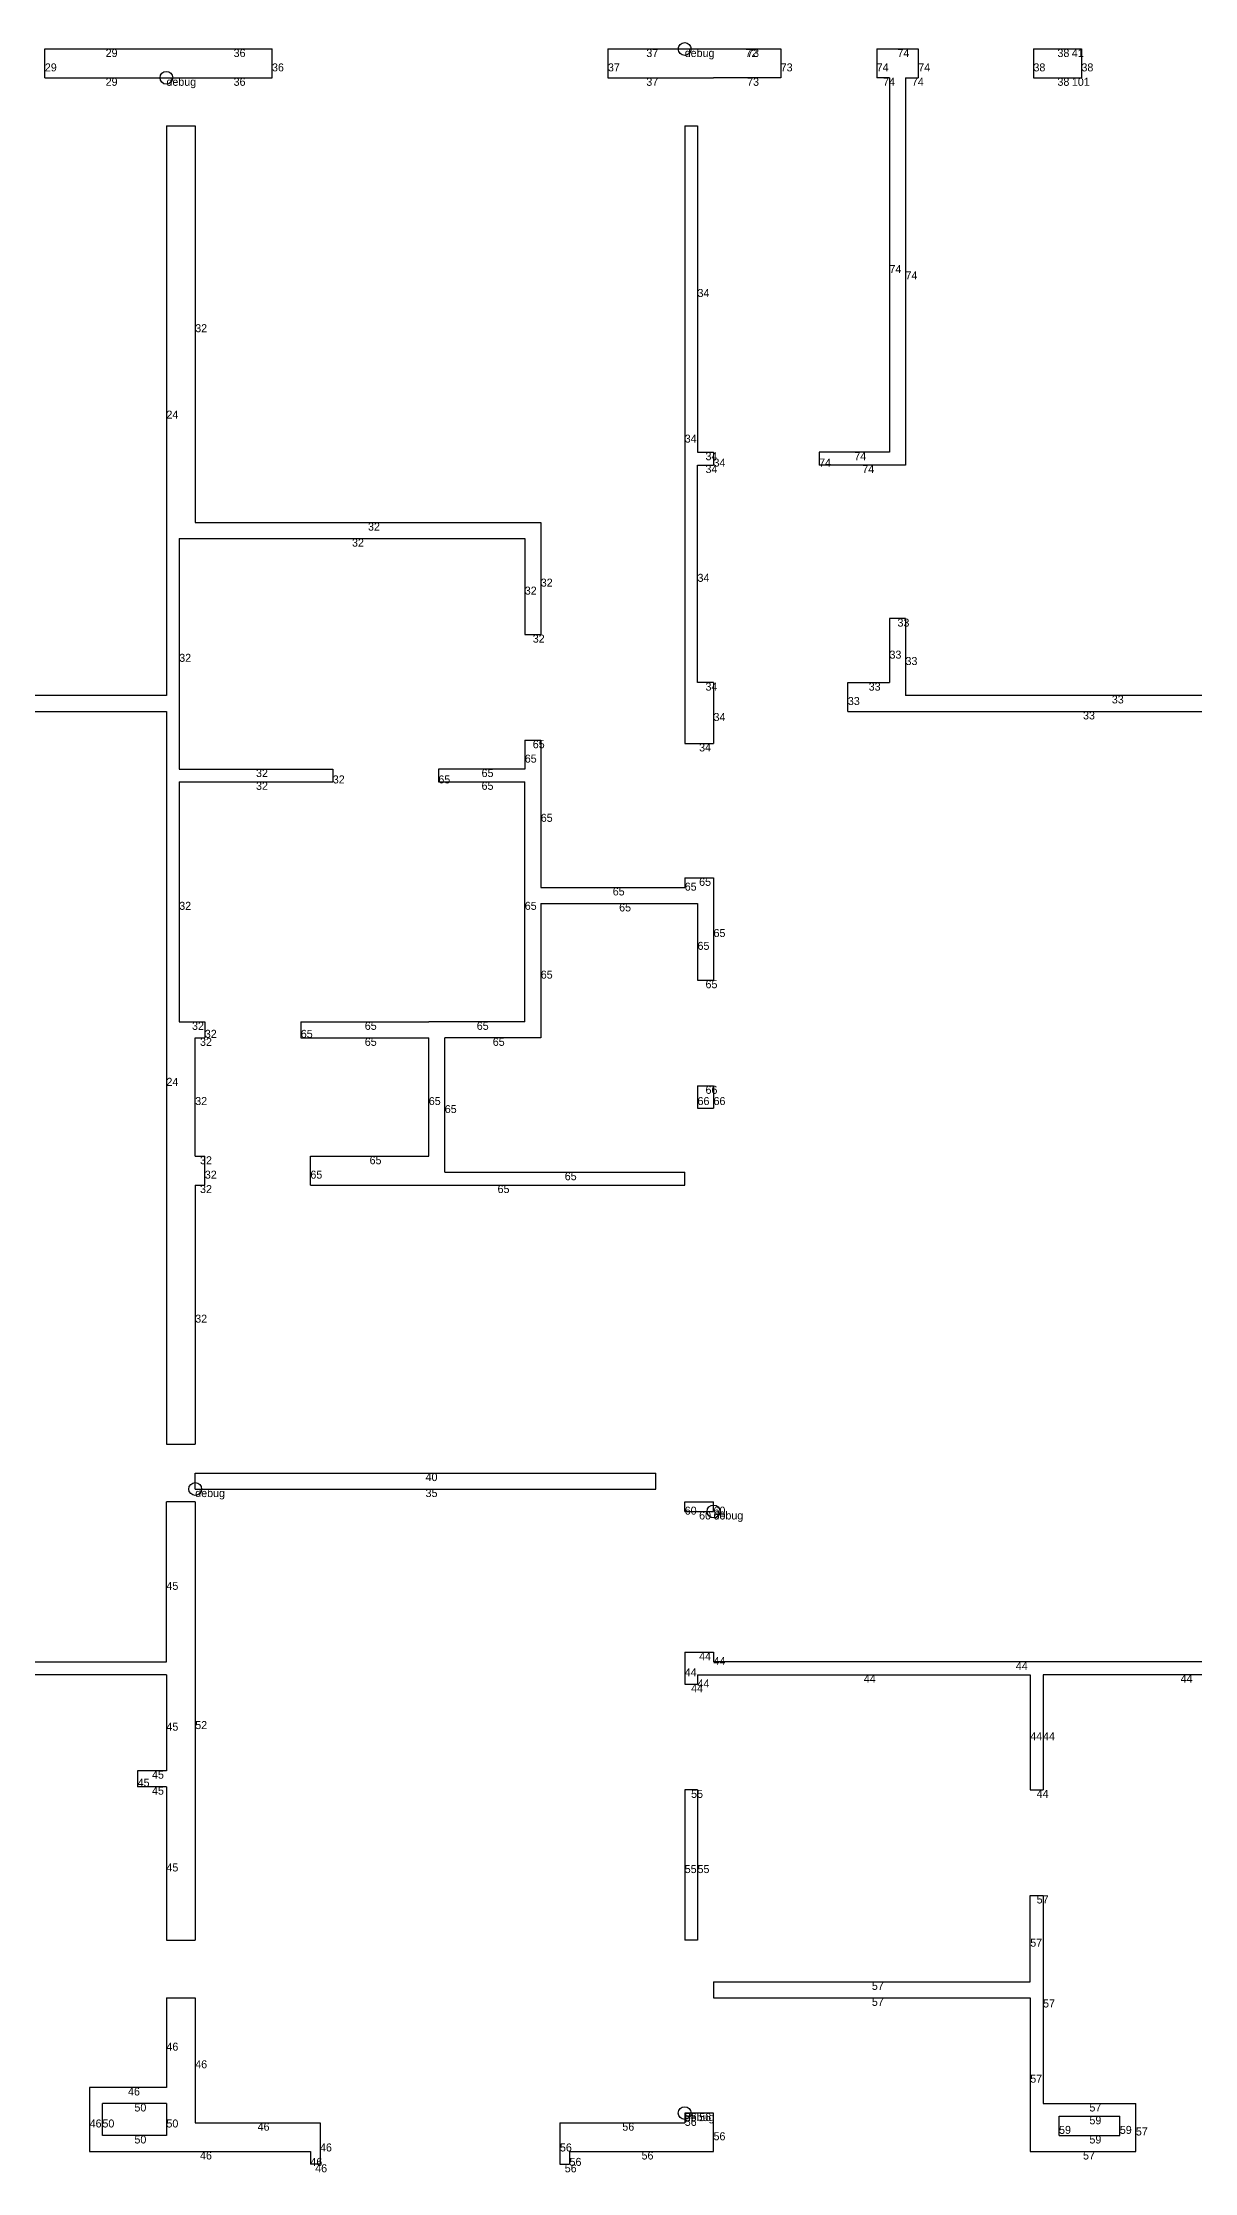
# Model space of a CAD drawing. Header units: metres. Extents: x 234 to 1678, y 437 to 1103.
# Drawn here: x 911 to 1271, y 437 to 1103 of the extents above; entities that cross this region are included whole.
import ezdxf

# ---------------------------------------------------------------- set-up
doc = ezdxf.new("R2010")
doc.units = ezdxf.units.M
doc.layers.add('WALL_DEBUG', color=7, linetype='Continuous')

msp = doc.modelspace()

# ---------------------------------------------------------------- linework, layer by layer
at = {"layer": 'debug', "color": 2}
for centre in [(1112, 1101), (950, 1092), (959, 651), (1121, 644), (1112, 456)]:
    msp.add_circle(centre, 2, dxfattribs=at)
at = {"layer": 'WALL_DEBUG'}
for p, q in [((912, 1092), (912, 1101)), ((912, 1101), (950, 1101)), ((912, 1092), (912, 1101)), ((912, 1101), (950, 1101)), ((912, 1092), (912, 1101)), ((912, 1101), (950, 1101)), ((912, 1092), (912, 1101)), ((912, 1101), (950, 1101)), ((912, 1092), (912, 1101)), ((912, 1101), (950, 1101)), ((912, 1092), (912, 1101)), ((912, 1101), (950, 1101)), ((912, 1092), (912, 1101)), ((912, 1101), (950, 1101)), ((950, 1101), (959, 1101)), ((950, 1101), (959, 1101)), ((950, 1101), (959, 1101)), ((950, 1101), (959, 1101)), ((950, 1101), (959, 1101)), ((950, 1101), (959, 1101)), ((959, 1101), (983, 1101)), ((959, 1101), (983, 1101)), ((959, 1101), (983, 1101)), ((959, 1101), (983, 1101)), ((959, 1101), (983, 1101)), ((959, 1101), (983, 1101)), ((959, 1101), (983, 1101)), ((983, 1092), (983, 1101)), ((983, 1092), (983, 1101)), ((983, 1092), (983, 1101)), ((983, 1092), (983, 1101)), ((983, 1092), (983, 1101)), ((983, 1092), (983, 1101)), ((983, 1092), (983, 1101)), ((1088, 1101), (1112, 1101)), ((1088, 1101), (1088, 1092)), ((1088, 1101), (1112, 1101)), ((1088, 1101), (1088, 1092)), ((1088, 1101), (1112, 1101)), ((1088, 1101), (1088, 1092)), ((1088, 1101), (1112, 1101)), ((1088, 1101), (1088, 1092)), ((1088, 1101), (1112, 1101)), ((1088, 1101), (1088, 1092)), ((1088, 1101), (1112, 1101)), ((1088, 1101), (1088, 1092)), ((1088, 1101), (1112, 1101)), ((1088, 1101), (1088, 1092)), ((1112, 1101), (1121, 1101)), ((1112, 1101), (1121, 1101)), ((1112, 1101), (1121, 1101)), ((1112, 1101), (1121, 1101)), ((1112, 1101), (1121, 1101)), ((1112, 1101), (1121, 1101)), ((1121, 1101), (1142, 1101)), ((1121, 1101), (1142, 1101)), ((1121, 1101), (1142, 1101)), ((1121, 1101), (1142, 1101)), ((1121, 1101), (1142, 1101)), ((1121, 1101), (1142, 1101)), ((1121, 1101), (1142, 1101)), ((1131, 1101), (1131, 1101)), ((1131, 1101), (1131, 1101)), ((1131, 1101), (1131, 1101)), ((1131, 1101), (1131, 1101)), ((1131, 1101), (1131, 1101)), ((1131, 1101), (1131, 1101)), ((1131, 1101), (1131, 1101)), ((1142, 1101), (1142, 1092)), ((1142, 1101), (1142, 1092)), ((1142, 1101), (1142, 1092)), ((1142, 1101), (1142, 1092)), ((1142, 1101), (1142, 1092)), ((1142, 1101), (1142, 1092)), ((1142, 1101), (1142, 1092)), ((1172, 1101), (1172, 1092)), ((1172, 1101), (1185, 1101)), ((1172, 1101), (1172, 1092)), ((1172, 1101), (1185, 1101)), ((1172, 1101), (1172, 1092)), ((1172, 1101), (1185, 1101)), ((1172, 1101), (1172, 1092)), ((1172, 1101), (1185, 1101)), ((1172, 1101), (1172, 1092)), ((1172, 1101), (1185, 1101)), ((1172, 1101), (1172, 1092)), ((1172, 1101), (1185, 1101)), ((1172, 1101), (1172, 1092)), ((1172, 1101), (1185, 1101)), ((1185, 1101), (1185, 1092)), ((1185, 1101), (1185, 1092)), ((1185, 1101), (1185, 1092)), ((1185, 1101), (1185, 1092)), ((1185, 1101), (1185, 1092)), ((1185, 1101), (1185, 1092)), ((1185, 1101), (1185, 1092)), ((1221, 1101), (1221, 1092)), ((1221, 1101), (1236, 1101)), ((1221, 1101), (1221, 1092)), ((1221, 1101), (1236, 1101)), ((1221, 1101), (1221, 1092)), ((1221, 1101), (1236, 1101)), ((1221, 1101), (1221, 1092)), ((1221, 1101), (1236, 1101)), ((1221, 1101), (1221, 1092)), ((1221, 1101), (1236, 1101)), ((1221, 1101), (1221, 1092)), ((1221, 1101), (1236, 1101)), ((1221, 1101), (1221, 1092)), ((1221, 1101), (1236, 1101)), ((1233, 1101), (1233, 1101)), ((1233, 1101), (1233, 1101)), ((1233, 1101), (1233, 1101)), ((1233, 1101), (1233, 1101)), ((1233, 1101), (1233, 1101)), ((1233, 1101), (1233, 1101)), ((1233, 1101), (1233, 1101)), ((1236, 1101), (1236, 1092)), ((1236, 1101), (1236, 1092)), ((1236, 1101), (1236, 1092)), ((1236, 1101), (1236, 1092)), ((1236, 1101), (1236, 1092)), ((1236, 1101), (1236, 1092)), ((1236, 1101), (1236, 1092)), ((912, 1092), (950, 1092)), ((912, 1092), (950, 1092)), ((912, 1092), (950, 1092)), ((912, 1092), (950, 1092)), ((912, 1092), (950, 1092)), ((912, 1092), (950, 1092)), ((912, 1092), (950, 1092)), ((950, 1092), (959, 1092)), ((950, 1092), (959, 1092)), ((950, 1092), (959, 1092)), ((950, 1092), (959, 1092)), ((950, 1092), (959, 1092)), ((950, 1092), (959, 1092)), ((959, 1092), (983, 1092)), ((959, 1092), (983, 1092)), ((959, 1092), (983, 1092)), ((959, 1092), (983, 1092)), ((959, 1092), (983, 1092)), ((959, 1092), (983, 1092)), ((959, 1092), (983, 1092)), ((1088, 1092), (1112, 1092)), ((1088, 1092), (1112, 1092)), ((1088, 1092), (1112, 1092)), ((1088, 1092), (1112, 1092)), ((1088, 1092), (1112, 1092)), ((1088, 1092), (1112, 1092)), ((1088, 1092), (1112, 1092)), ((1112, 1092), (1121, 1092)), ((1112, 1092), (1121, 1092)), ((1112, 1092), (1121, 1092)), ((1112, 1092), (1121, 1092)), ((1112, 1092), (1121, 1092)), ((1112, 1092), (1121, 1092)), ((1142, 1092), (1121, 1092)), ((1142, 1092), (1121, 1092)), ((1142, 1092), (1121, 1092)), ((1142, 1092), (1121, 1092)), ((1142, 1092), (1121, 1092)), ((1142, 1092), (1121, 1092)), ((1142, 1092), (1121, 1092)), ((1176, 1092), (1172, 1092)), ((1176, 1092), (1172, 1092)), ((1176, 1092), (1172, 1092)), ((1176, 1092), (1172, 1092)), ((1176, 1092), (1172, 1092)), ((1176, 1092), (1172, 1092)), ((1176, 1092), (1172, 1092)), ((1176, 1092), (1176, 975)), ((1176, 1092), (1176, 975)), ((1176, 1092), (1176, 975)), ((1176, 1092), (1176, 975)), ((1176, 1092), (1176, 975)), ((1176, 1092), (1176, 975)), ((1176, 1092), (1176, 975)), ((1181, 1092), (1181, 971)), ((1181, 1092), (1185, 1092)), ((1181, 1092), (1181, 971)), ((1181, 1092), (1185, 1092)), ((1181, 1092), (1181, 971)), ((1181, 1092), (1185, 1092)), ((1181, 1092), (1181, 971)), ((1181, 1092), (1185, 1092)), ((1181, 1092), (1181, 971)), ((1181, 1092), (1185, 1092)), ((1181, 1092), (1181, 971)), ((1181, 1092), (1185, 1092)), ((1181, 1092), (1181, 971)), ((1181, 1092), (1185, 1092)), ((1221, 1092), (1236, 1092)), ((1221, 1092), (1236, 1092)), ((1221, 1092), (1236, 1092)), ((1221, 1092), (1236, 1092)), ((1221, 1092), (1236, 1092)), ((1221, 1092), (1236, 1092)), ((1221, 1092), (1236, 1092)), ((1233, 1092), (1233, 1092)), ((1233, 1092), (1233, 1092)), ((1233, 1092), (1233, 1092)), ((1233, 1092), (1233, 1092)), ((1233, 1092), (1233, 1092)), ((1233, 1092), (1233, 1092)), ((1233, 1092), (1233, 1092)), ((950, 1077), (950, 899)), ((950, 1077), (950, 899)), ((950, 1077), (959, 1077)), ((950, 1077), (950, 899)), ((950, 1077), (959, 1077)), ((950, 1077), (950, 899)), ((950, 1077), (959, 1077)), ((950, 1077), (950, 899)), ((950, 1077), (959, 1077)), ((950, 1077), (950, 899)), ((950, 1077), (959, 1077)), ((950, 1077), (950, 899)), ((950, 1077), (959, 1077)), ((959, 1077), (959, 953)), ((959, 1077), (959, 953)), ((959, 1077), (959, 953)), ((959, 1077), (959, 953)), ((959, 1077), (959, 953)), ((959, 1077), (959, 953)), ((959, 1077), (959, 953)), ((1112, 1077), (1112, 884)), ((1112, 1077), (1112, 884)), ((1112, 1077), (1116, 1077)), ((1112, 1077), (1112, 884)), ((1112, 1077), (1116, 1077)), ((1112, 1077), (1112, 884)), ((1112, 1077), (1116, 1077)), ((1112, 1077), (1112, 884)), ((1112, 1077), (1116, 1077)), ((1112, 1077), (1112, 884)), ((1112, 1077), (1116, 1077)), ((1112, 1077), (1112, 884)), ((1112, 1077), (1116, 1077)), ((1116, 1077), (1116, 975)), ((1116, 1077), (1116, 975)), ((1116, 1077), (1116, 975)), ((1116, 1077), (1116, 975)), ((1116, 1077), (1116, 975)), ((1116, 1077), (1116, 975)), ((1116, 1077), (1116, 975)), ((1116, 975), (1121, 975)), ((1116, 975), (1121, 975)), ((1116, 975), (1121, 975)), ((1116, 975), (1121, 975)), ((1116, 975), (1121, 975)), ((1116, 975), (1121, 975)), ((1116, 975), (1121, 975)), ((1121, 975), (1121, 971)), ((1121, 975), (1121, 971)), ((1121, 975), (1121, 971)), ((1121, 975), (1121, 971)), ((1121, 975), (1121, 971)), ((1121, 975), (1121, 971)), ((1121, 975), (1121, 971)), ((1176, 975), (1154, 975)), ((1154, 975), (1154, 971)), ((1176, 975), (1154, 975)), ((1154, 975), (1154, 971)), ((1176, 975), (1154, 975)), ((1154, 975), (1154, 971)), ((1176, 975), (1154, 975)), ((1154, 975), (1154, 971)), ((1176, 975), (1154, 975)), ((1154, 975), (1154, 971)), ((1176, 975), (1154, 975)), ((1154, 975), (1154, 971)), ((1176, 975), (1154, 975)), ((1154, 975), (1154, 971)), ((1116, 903), (1116, 971)), ((1116, 971), (1121, 971)), ((1116, 903), (1116, 971)), ((1116, 971), (1121, 971)), ((1116, 903), (1116, 971)), ((1116, 971), (1121, 971)), ((1116, 903), (1116, 971)), ((1116, 971), (1121, 971)), ((1116, 903), (1116, 971)), ((1116, 971), (1121, 971)), ((1116, 903), (1116, 971)), ((1116, 971), (1121, 971)), ((1116, 903), (1116, 971)), ((1116, 971), (1121, 971)), ((1181, 971), (1154, 971)), ((1181, 971), (1154, 971)), ((1181, 971), (1154, 971)), ((1181, 971), (1154, 971)), ((1181, 971), (1154, 971)), ((1181, 971), (1154, 971)), ((1181, 971), (1154, 971)), ((959, 953), (1067, 953)), ((959, 953), (1067, 953)), ((959, 953), (1067, 953)), ((959, 953), (1067, 953)), ((959, 953), (1067, 953)), ((959, 953), (1067, 953)), ((959, 953), (1067, 953)), ((1067, 953), (1067, 918)), ((1067, 953), (1067, 918)), ((1067, 953), (1067, 918)), ((1067, 953), (1067, 918)), ((1067, 953), (1067, 918)), ((1067, 953), (1067, 918)), ((1067, 953), (1067, 918)), ((954, 948), (954, 876)), ((954, 948), (1062, 948)), ((954, 948), (954, 876)), ((954, 948), (1062, 948)), ((954, 948), (954, 876)), ((954, 948), (1062, 948)), ((954, 948), (954, 876)), ((954, 948), (1062, 948)), ((954, 948), (954, 876)), ((954, 948), (1062, 948)), ((954, 948), (954, 876)), ((954, 948), (1062, 948)), ((954, 948), (954, 876)), ((954, 948), (1062, 948)), ((1062, 948), (1062, 918)), ((1062, 948), (1062, 918)), ((1062, 948), (1062, 918)), ((1062, 948), (1062, 918)), ((1062, 948), (1062, 918)), ((1062, 948), (1062, 918)), ((1062, 948), (1062, 918)), ((1181, 923), (1176, 923)), ((1176, 923), (1176, 903)), ((1181, 923), (1176, 923)), ((1176, 923), (1176, 903)), ((1181, 923), (1176, 923)), ((1176, 923), (1176, 903)), ((1181, 923), (1176, 923)), ((1176, 923), (1176, 903)), ((1181, 923), (1176, 923)), ((1176, 923), (1176, 903)), ((1181, 923), (1176, 923)), ((1176, 923), (1176, 903)), ((1181, 923), (1176, 923)), ((1176, 923), (1176, 903)), ((1181, 923), (1181, 899)), ((1181, 923), (1181, 899)), ((1181, 923), (1181, 899)), ((1181, 923), (1181, 899)), ((1181, 923), (1181, 899)), ((1181, 923), (1181, 899)), ((1181, 923), (1181, 899)), ((1062, 918), (1067, 918)), ((1062, 918), (1067, 918)), ((1062, 918), (1067, 918)), ((1062, 918), (1067, 918)), ((1062, 918), (1067, 918)), ((1062, 918), (1067, 918)), ((1062, 918), (1067, 918)), ((950, 899), (821, 899)), ((950, 899), (821, 899)), ((950, 899), (821, 899)), ((950, 899), (821, 899)), ((950, 899), (821, 899)), ((950, 899), (821, 899)), ((950, 899), (821, 899)), ((1121, 903), (1116, 903)), ((1121, 903), (1116, 903)), ((1121, 903), (1116, 903)), ((1121, 903), (1116, 903)), ((1121, 903), (1116, 903)), ((1121, 903), (1116, 903)), ((1121, 903), (1116, 903)), ((1121, 903), (1121, 884)), ((1121, 903), (1121, 884)), ((1121, 903), (1121, 884)), ((1121, 903), (1121, 884)), ((1121, 903), (1121, 884)), ((1121, 903), (1121, 884)), ((1121, 903), (1121, 884)), ((1163, 894), (1163, 903)), ((1163, 903), (1176, 903)), ((1163, 894), (1163, 903)), ((1163, 903), (1176, 903)), ((1163, 894), (1163, 903)), ((1163, 903), (1176, 903)), ((1163, 894), (1163, 903)), ((1163, 903), (1176, 903)), ((1163, 894), (1163, 903)), ((1163, 903), (1176, 903)), ((1163, 894), (1163, 903)), ((1163, 903), (1176, 903)), ((1163, 894), (1163, 903)), ((1163, 903), (1176, 903)), ((1310, 899), (1181, 899)), ((1310, 899), (1181, 899)), ((1310, 899), (1181, 899)), ((1310, 899), (1181, 899)), ((1310, 899), (1181, 899)), ((1310, 899), (1181, 899)), ((1310, 899), (1181, 899)), ((813, 894), (950, 894)), ((813, 894), (950, 894)), ((813, 894), (950, 894)), ((813, 894), (950, 894)), ((813, 894), (950, 894)), ((813, 894), (950, 894)), ((813, 894), (950, 894)), ((950, 894), (950, 665)), ((950, 894), (950, 665)), ((950, 894), (950, 665)), ((950, 894), (950, 665)), ((950, 894), (950, 665)), ((950, 894), (950, 665)), ((950, 894), (950, 665)), ((1163, 894), (1310, 894)), ((1163, 894), (1310, 894)), ((1163, 894), (1310, 894)), ((1163, 894), (1310, 894)), ((1163, 894), (1310, 894)), ((1163, 894), (1310, 894)), ((1163, 894), (1310, 894)), ((1062, 885), (1062, 876)), ((1062, 885), (1067, 885)), ((1062, 885), (1062, 876)), ((1062, 885), (1067, 885)), ((1062, 885), (1062, 876)), ((1062, 885), (1067, 885)), ((1062, 885), (1062, 876)), ((1062, 885), (1067, 885)), ((1062, 885), (1062, 876)), ((1062, 885), (1067, 885)), ((1062, 885), (1062, 876)), ((1062, 885), (1067, 885)), ((1062, 885), (1062, 876)), ((1062, 885), (1067, 885)), ((1067, 885), (1067, 839)), ((1067, 885), (1067, 839)), ((1067, 885), (1067, 839)), ((1067, 885), (1067, 839)), ((1067, 885), (1067, 839)), ((1067, 885), (1067, 839)), ((1067, 885), (1067, 839)), ((1112, 884), (1121, 884)), ((1112, 884), (1121, 884)), ((1112, 884), (1121, 884)), ((1112, 884), (1121, 884)), ((1112, 884), (1121, 884)), ((1112, 884), (1121, 884)), ((1112, 884), (1121, 884)), ((954, 876), (1002, 876)), ((954, 876), (1002, 876)), ((954, 876), (1002, 876)), ((954, 876), (1002, 876)), ((954, 876), (1002, 876)), ((954, 876), (1002, 876)), ((954, 876), (1002, 876)), ((954, 872), (1002, 872)), ((954, 872), (954, 797)), ((954, 872), (1002, 872)), ((954, 872), (954, 797)), ((954, 872), (1002, 872)), ((954, 872), (954, 797)), ((954, 872), (1002, 872)), ((954, 872), (954, 797)), ((954, 872), (1002, 872)), ((954, 872), (954, 797)), ((954, 872), (1002, 872)), ((954, 872), (954, 797)), ((954, 872), (1002, 872)), ((954, 872), (954, 797)), ((1002, 876), (1002, 872)), ((1002, 876), (1002, 872)), ((1002, 876), (1002, 872)), ((1002, 876), (1002, 872)), ((1002, 876), (1002, 872)), ((1002, 876), (1002, 872)), ((1002, 876), (1002, 872)), ((1062, 876), (1035, 876)), ((1035, 876), (1035, 872)), ((1062, 876), (1035, 876)), ((1035, 876), (1035, 872)), ((1062, 876), (1035, 876)), ((1035, 876), (1035, 872)), ((1062, 876), (1035, 876)), ((1035, 876), (1035, 872)), ((1062, 876), (1035, 876)), ((1035, 876), (1035, 872)), ((1062, 876), (1035, 876)), ((1035, 876), (1035, 872)), ((1062, 876), (1035, 876)), ((1035, 876), (1035, 872)), ((1035, 872), (1062, 872)), ((1035, 872), (1062, 872)), ((1035, 872), (1062, 872)), ((1035, 872), (1062, 872)), ((1035, 872), (1062, 872)), ((1035, 872), (1062, 872)), ((1035, 872), (1062, 872)), ((1062, 797), (1062, 872)), ((1062, 797), (1062, 872)), ((1062, 797), (1062, 872)), ((1062, 797), (1062, 872)), ((1062, 797), (1062, 872)), ((1062, 797), (1062, 872)), ((1062, 797), (1062, 872)), ((1067, 839), (1112, 839)), ((1067, 839), (1112, 839)), ((1067, 839), (1112, 839)), ((1067, 839), (1112, 839)), ((1067, 839), (1112, 839)), ((1067, 839), (1112, 839)), ((1067, 839), (1112, 839)), ((1112, 842), (1112, 839)), ((1112, 842), (1121, 842)), ((1112, 842), (1112, 839)), ((1112, 842), (1121, 842)), ((1112, 842), (1112, 839)), ((1112, 842), (1121, 842)), ((1112, 842), (1112, 839)), ((1112, 842), (1121, 842)), ((1112, 842), (1112, 839)), ((1112, 842), (1121, 842)), ((1112, 842), (1112, 839)), ((1112, 842), (1121, 842)), ((1112, 842), (1112, 839)), ((1112, 842), (1121, 842)), ((1121, 842), (1121, 810)), ((1121, 842), (1121, 810)), ((1121, 842), (1121, 810)), ((1121, 842), (1121, 810)), ((1121, 842), (1121, 810)), ((1121, 842), (1121, 810)), ((1121, 842), (1121, 810)), ((1067, 834), (1067, 792)), ((1067, 834), (1116, 834)), ((1067, 834), (1067, 792)), ((1067, 834), (1116, 834)), ((1067, 834), (1067, 792)), ((1067, 834), (1116, 834)), ((1067, 834), (1067, 792)), ((1067, 834), (1116, 834)), ((1067, 834), (1067, 792)), ((1067, 834), (1116, 834)), ((1067, 834), (1067, 792)), ((1067, 834), (1116, 834)), ((1067, 834), (1067, 792)), ((1067, 834), (1116, 834)), ((1116, 834), (1116, 810)), ((1116, 834), (1116, 810)), ((1116, 834), (1116, 810)), ((1116, 834), (1116, 810)), ((1116, 834), (1116, 810)), ((1116, 834), (1116, 810)), ((1116, 834), (1116, 810)), ((1116, 810), (1121, 810)), ((1116, 810), (1121, 810)), ((1116, 810), (1121, 810)), ((1116, 810), (1121, 810)), ((1116, 810), (1121, 810)), ((1116, 810), (1121, 810)), ((1116, 810), (1121, 810)), ((954, 797), (962, 797)), ((954, 797), (962, 797)), ((954, 797), (962, 797)), ((954, 797), (962, 797)), ((954, 797), (962, 797)), ((954, 797), (962, 797)), ((954, 797), (962, 797)), ((959, 755), (959, 792)), ((959, 792), (962, 792)), ((959, 755), (959, 792)), ((959, 792), (962, 792)), ((959, 755), (959, 792)), ((959, 792), (962, 792)), ((959, 755), (959, 792)), ((959, 792), (962, 792)), ((959, 755), (959, 792)), ((959, 792), (962, 792)), ((959, 755), (959, 792)), ((959, 792), (962, 792)), ((959, 755), (959, 792)), ((959, 792), (962, 792)), ((962, 797), (962, 792)), ((962, 797), (962, 792)), ((962, 797), (962, 792)), ((962, 797), (962, 792)), ((962, 797), (962, 792)), ((962, 797), (962, 792)), ((962, 797), (962, 792)), ((992, 797), (1032, 797)), ((992, 797), (992, 792)), ((992, 797), (1032, 797)), ((992, 797), (992, 792)), ((992, 797), (1032, 797)), ((992, 797), (992, 792)), ((992, 797), (1032, 797)), ((992, 797), (992, 792)), ((992, 797), (1032, 797)), ((992, 797), (992, 792)), ((992, 797), (1032, 797)), ((992, 797), (992, 792)), ((992, 797), (1032, 797)), ((992, 797), (992, 792)), ((992, 792), (1032, 792)), ((992, 792), (1032, 792)), ((992, 792), (1032, 792)), ((992, 792), (1032, 792)), ((992, 792), (1032, 792)), ((992, 792), (1032, 792)), ((992, 792), (1032, 792)), ((1062, 797), (1032, 797)), ((1062, 797), (1032, 797)), ((1062, 797), (1032, 797)), ((1062, 797), (1032, 797)), ((1062, 797), (1032, 797)), ((1062, 797), (1032, 797)), ((1062, 797), (1032, 797)), ((1032, 755), (1032, 792)), ((1032, 755), (1032, 792)), ((1032, 755), (1032, 792)), ((1032, 755), (1032, 792)), ((1032, 755), (1032, 792)), ((1032, 755), (1032, 792)), ((1032, 755), (1032, 792)), ((1067, 792), (1037, 792)), ((1037, 750), (1037, 792)), ((1067, 792), (1037, 792)), ((1037, 750), (1037, 792)), ((1067, 792), (1037, 792)), ((1037, 750), (1037, 792)), ((1067, 792), (1037, 792)), ((1037, 750), (1037, 792)), ((1067, 792), (1037, 792)), ((1037, 750), (1037, 792)), ((1067, 792), (1037, 792)), ((1037, 750), (1037, 792)), ((1067, 792), (1037, 792)), ((1037, 750), (1037, 792)), ((1116, 777), (1116, 770)), ((1116, 777), (1121, 777)), ((1116, 777), (1116, 770)), ((1116, 777), (1121, 777)), ((1116, 777), (1116, 770)), ((1116, 777), (1121, 777)), ((1116, 777), (1116, 770)), ((1116, 777), (1121, 777)), ((1116, 777), (1116, 770)), ((1116, 777), (1121, 777)), ((1116, 777), (1116, 770)), ((1116, 777), (1121, 777)), ((1116, 777), (1116, 770)), ((1116, 777), (1121, 777)), ((1121, 777), (1121, 770)), ((1121, 777), (1121, 770)), ((1121, 777), (1121, 770)), ((1121, 777), (1121, 770)), ((1121, 777), (1121, 770)), ((1121, 777), (1121, 770)), ((1121, 777), (1121, 770)), ((1116, 770), (1121, 770)), ((1116, 770), (1121, 770)), ((1116, 770), (1121, 770)), ((1116, 770), (1121, 770)), ((1116, 770), (1121, 770)), ((1116, 770), (1121, 770)), ((959, 755), (962, 755)), ((959, 755), (962, 755)), ((959, 755), (962, 755)), ((959, 755), (962, 755)), ((959, 755), (962, 755)), ((959, 755), (962, 755)), ((959, 755), (962, 755)), ((962, 746), (962, 755)), ((962, 746), (962, 755)), ((962, 746), (962, 755)), ((962, 746), (962, 755)), ((962, 746), (962, 755)), ((962, 746), (962, 755)), ((962, 746), (962, 755)), ((995, 746), (995, 755)), ((995, 755), (1032, 755)), ((995, 746), (995, 755)), ((995, 755), (1032, 755)), ((995, 746), (995, 755)), ((995, 755), (1032, 755)), ((995, 746), (995, 755)), ((995, 755), (1032, 755)), ((995, 746), (995, 755)), ((995, 755), (1032, 755)), ((995, 746), (995, 755)), ((995, 755), (1032, 755)), ((995, 746), (995, 755)), ((995, 755), (1032, 755)), ((959, 746), (959, 665)), ((959, 746), (962, 746)), ((959, 746), (959, 665)), ((959, 746), (962, 746)), ((959, 746), (959, 665)), ((959, 746), (962, 746)), ((959, 746), (959, 665)), ((959, 746), (962, 746)), ((959, 746), (959, 665)), ((959, 746), (962, 746)), ((959, 746), (959, 665)), ((959, 746), (962, 746)), ((959, 746), (959, 665)), ((959, 746), (962, 746)), ((995, 746), (1112, 746)), ((995, 746), (1112, 746)), ((995, 746), (1112, 746)), ((995, 746), (1112, 746)), ((995, 746), (1112, 746)), ((995, 746), (1112, 746)), ((995, 746), (1112, 746)), ((1037, 750), (1112, 750)), ((1037, 750), (1112, 750)), ((1037, 750), (1112, 750)), ((1037, 750), (1112, 750)), ((1037, 750), (1112, 750)), ((1037, 750), (1112, 750)), ((1037, 750), (1112, 750)), ((1112, 746), (1112, 750)), ((1112, 746), (1112, 750)), ((1112, 746), (1112, 750)), ((1112, 746), (1112, 750)), ((1112, 746), (1112, 750)), ((1112, 746), (1112, 750)), ((950, 665), (959, 665)), ((950, 665), (959, 665)), ((950, 665), (959, 665)), ((950, 665), (959, 665)), ((950, 665), (959, 665)), ((950, 665), (959, 665)), ((959, 656), (1103, 656)), ((959, 651), (959, 656)), ((959, 656), (1103, 656)), ((959, 651), (959, 656)), ((959, 656), (1103, 656)), ((959, 651), (959, 656)), ((959, 656), (1103, 656)), ((959, 651), (959, 656)), ((959, 656), (1103, 656)), ((959, 651), (959, 656)), ((959, 656), (1103, 656)), ((959, 651), (959, 656)), ((959, 656), (1103, 656)), ((1103, 651), (1103, 656)), ((1103, 651), (1103, 656)), ((1103, 651), (1103, 656)), ((1103, 651), (1103, 656)), ((1103, 651), (1103, 656)), ((1103, 651), (1103, 656)), ((950, 597), (950, 647)), ((950, 597), (950, 647)), ((959, 647), (950, 647)), ((950, 597), (950, 647)), ((959, 647), (950, 647)), ((950, 597), (950, 647)), ((959, 647), (950, 647)), ((950, 597), (950, 647)), ((959, 647), (950, 647)), ((950, 597), (950, 647)), ((959, 647), (950, 647)), ((950, 597), (950, 647)), ((959, 647), (950, 647)), ((959, 651), (1103, 651)), ((959, 651), (1103, 651)), ((959, 651), (1103, 651)), ((959, 651), (1103, 651)), ((959, 651), (1103, 651)), ((959, 651), (1103, 651)), ((959, 651), (1103, 651)), ((959, 647), (959, 510)), ((959, 647), (959, 510)), ((959, 647), (959, 510)), ((959, 647), (959, 510)), ((959, 647), (959, 510)), ((959, 647), (959, 510)), ((959, 647), (959, 510)), ((1112, 644), (1112, 647)), ((1112, 644), (1112, 647)), ((1112, 647), (1121, 647)), ((1112, 644), (1112, 647)), ((1112, 647), (1121, 647)), ((1112, 644), (1112, 647)), ((1112, 647), (1121, 647)), ((1112, 644), (1112, 647)), ((1112, 647), (1121, 647)), ((1112, 644), (1112, 647)), ((1112, 647), (1121, 647)), ((1112, 644), (1112, 647)), ((1112, 647), (1121, 647)), ((1121, 644), (1121, 647)), ((1121, 644), (1121, 647)), ((1121, 644), (1121, 647)), ((1121, 644), (1121, 647)), ((1121, 644), (1121, 647)), ((1121, 644), (1121, 647)), ((1121, 644), (1121, 647)), ((1112, 644), (1121, 644)), ((1112, 644), (1121, 644)), ((1112, 644), (1121, 644)), ((1112, 644), (1121, 644)), ((1112, 644), (1121, 644)), ((1112, 644), (1121, 644)), ((1112, 644), (1121, 644)), ((1121, 644), (1121, 644)), ((1112, 600), (1112, 590)), ((1112, 600), (1121, 600)), ((1112, 600), (1112, 590)), ((1112, 600), (1121, 600)), ((1112, 600), (1112, 590)), ((1112, 600), (1121, 600)), ((1112, 600), (1112, 590)), ((1112, 600), (1121, 600)), ((1112, 600), (1112, 590)), ((1112, 600), (1121, 600)), ((1112, 600), (1112, 590)), ((1112, 600), (1121, 600)), ((1112, 600), (1112, 590)), ((1112, 600), (1121, 600)), ((1121, 600), (1121, 597)), ((1121, 600), (1121, 597)), ((1121, 600), (1121, 597)), ((1121, 600), (1121, 597)), ((1121, 600), (1121, 597)), ((1121, 600), (1121, 597)), ((1121, 600), (1121, 597)), ((761, 597), (950, 597)), ((761, 597), (950, 597)), ((761, 597), (950, 597)), ((761, 597), (950, 597)), ((761, 597), (950, 597)), ((761, 597), (950, 597)), ((761, 597), (950, 597)), ((950, 593), (864, 593)), ((950, 593), (864, 593)), ((950, 593), (864, 593)), ((950, 593), (864, 593)), ((950, 593), (864, 593)), ((950, 593), (864, 593)), ((950, 593), (864, 593)), ((950, 593), (950, 563)), ((950, 593), (950, 563)), ((950, 593), (950, 563)), ((950, 593), (950, 563)), ((950, 593), (950, 563)), ((950, 593), (950, 563)), ((950, 593), (950, 563)), ((1116, 593), (1220, 593)), ((1116, 593), (1116, 590)), ((1116, 593), (1220, 593)), ((1116, 593), (1116, 590)), ((1116, 593), (1220, 593)), ((1116, 593), (1116, 590)), ((1116, 593), (1220, 593)), ((1116, 593), (1116, 590)), ((1116, 593), (1220, 593)), ((1116, 593), (1116, 590)), ((1116, 593), (1220, 593)), ((1116, 593), (1116, 590)), ((1116, 593), (1220, 593)), ((1116, 593), (1116, 590)), ((1310, 597), (1121, 597)), ((1310, 597), (1121, 597)), ((1310, 597), (1121, 597)), ((1310, 597), (1121, 597)), ((1310, 597), (1121, 597)), ((1310, 597), (1121, 597)), ((1310, 597), (1121, 597)), ((1220, 593), (1220, 557)), ((1220, 593), (1220, 557)), ((1220, 593), (1220, 557)), ((1220, 593), (1220, 557)), ((1220, 593), (1220, 557)), ((1220, 593), (1220, 557)), ((1220, 593), (1220, 557)), ((1310, 593), (1224, 593)), ((1224, 593), (1224, 557)), ((1310, 593), (1224, 593)), ((1224, 593), (1224, 557)), ((1310, 593), (1224, 593)), ((1224, 593), (1224, 557)), ((1310, 593), (1224, 593)), ((1224, 593), (1224, 557)), ((1310, 593), (1224, 593)), ((1224, 593), (1224, 557)), ((1310, 593), (1224, 593)), ((1224, 593), (1224, 557)), ((1310, 593), (1224, 593)), ((1224, 593), (1224, 557)), ((1112, 590), (1116, 590)), ((1112, 590), (1116, 590)), ((1112, 590), (1116, 590)), ((1112, 590), (1116, 590)), ((1112, 590), (1116, 590)), ((1112, 590), (1116, 590)), ((1112, 590), (1116, 590)), ((950, 563), (941, 563)), ((941, 563), (941, 558)), ((950, 563), (941, 563)), ((941, 563), (941, 558)), ((950, 563), (941, 563)), ((941, 563), (941, 558)), ((950, 563), (941, 563)), ((941, 563), (941, 558)), ((950, 563), (941, 563)), ((941, 563), (941, 558)), ((950, 563), (941, 563)), ((941, 563), (941, 558)), ((950, 563), (941, 563)), ((941, 563), (941, 558)), ((950, 558), (941, 558)), ((950, 558), (941, 558)), ((950, 558), (941, 558)), ((950, 558), (941, 558)), ((950, 558), (941, 558)), ((950, 558), (941, 558)), ((950, 558), (941, 558)), ((950, 558), (950, 510)), ((950, 558), (950, 510)), ((950, 558), (950, 510)), ((950, 558), (950, 510)), ((950, 558), (950, 510)), ((950, 558), (950, 510)), ((950, 558), (950, 510)), ((1116, 557), (1112, 557)), ((1112, 557), (1112, 510)), ((1116, 557), (1112, 557)), ((1112, 557), (1112, 510)), ((1116, 557), (1112, 557)), ((1112, 557), (1112, 510)), ((1116, 557), (1112, 557)), ((1112, 557), (1112, 510)), ((1116, 557), (1112, 557)), ((1112, 557), (1112, 510)), ((1116, 557), (1112, 557)), ((1112, 557), (1112, 510)), ((1116, 557), (1112, 557)), ((1112, 557), (1112, 510)), ((1116, 557), (1116, 510)), ((1116, 557), (1116, 510)), ((1116, 557), (1116, 510)), ((1116, 557), (1116, 510)), ((1116, 557), (1116, 510)), ((1116, 557), (1116, 510)), ((1116, 557), (1116, 510)), ((1220, 557), (1224, 557)), ((1220, 557), (1224, 557)), ((1220, 557), (1224, 557)), ((1220, 557), (1224, 557)), ((1220, 557), (1224, 557)), ((1220, 557), (1224, 557)), ((1220, 557), (1224, 557)), ((1220, 497), (1220, 524)), ((1220, 524), (1224, 524)), ((1220, 497), (1220, 524)), ((1220, 524), (1224, 524)), ((1220, 497), (1220, 524)), ((1220, 524), (1224, 524)), ((1220, 497), (1220, 524)), ((1220, 524), (1224, 524)), ((1220, 497), (1220, 524)), ((1220, 524), (1224, 524)), ((1220, 497), (1220, 524)), ((1220, 524), (1224, 524)), ((1220, 497), (1220, 524)), ((1220, 524), (1224, 524)), ((1224, 524), (1224, 459)), ((1224, 524), (1224, 459)), ((1224, 524), (1224, 459)), ((1224, 524), (1224, 459)), ((1224, 524), (1224, 459)), ((1224, 524), (1224, 459)), ((1224, 524), (1224, 459)), ((950, 510), (959, 510)), ((950, 510), (959, 510)), ((950, 510), (959, 510)), ((950, 510), (959, 510)), ((950, 510), (959, 510)), ((950, 510), (959, 510)), ((1116, 510), (1112, 510)), ((1116, 510), (1112, 510)), ((1116, 510), (1112, 510)), ((1116, 510), (1112, 510)), ((1116, 510), (1112, 510)), ((1116, 510), (1112, 510)), ((1121, 497), (1220, 497)), ((1121, 497), (1220, 497)), ((1121, 497), (1121, 492)), ((1121, 497), (1220, 497)), ((1121, 497), (1121, 492)), ((1121, 497), (1220, 497)), ((1121, 497), (1121, 492)), ((1121, 497), (1220, 497)), ((1121, 497), (1121, 492)), ((1121, 497), (1220, 497)), ((1121, 497), (1121, 492)), ((1121, 497), (1220, 497)), ((1121, 497), (1121, 492)), ((950, 492), (950, 464)), ((950, 492), (950, 464)), ((950, 492), (959, 492)), ((950, 492), (950, 464)), ((950, 492), (959, 492)), ((950, 492), (950, 464)), ((950, 492), (959, 492)), ((950, 492), (950, 464)), ((950, 492), (959, 492)), ((950, 492), (950, 464)), ((950, 492), (959, 492)), ((950, 492), (950, 464)), ((950, 492), (959, 492)), ((959, 492), (959, 453)), ((959, 492), (959, 453)), ((959, 492), (959, 453)), ((959, 492), (959, 453)), ((959, 492), (959, 453)), ((959, 492), (959, 453)), ((959, 492), (959, 453)), ((1121, 492), (1220, 492)), ((1121, 492), (1220, 492)), ((1121, 492), (1220, 492)), ((1121, 492), (1220, 492)), ((1121, 492), (1220, 492)), ((1121, 492), (1220, 492)), ((1121, 492), (1220, 492)), ((1220, 492), (1220, 444)), ((1220, 492), (1220, 444)), ((1220, 492), (1220, 444)), ((1220, 492), (1220, 444)), ((1220, 492), (1220, 444)), ((1220, 492), (1220, 444)), ((1220, 492), (1220, 444)), ((950, 464), (926, 464)), ((926, 464), (926, 444)), ((950, 464), (926, 464)), ((926, 464), (926, 444)), ((950, 464), (926, 464)), ((926, 464), (926, 444)), ((950, 464), (926, 464)), ((926, 464), (926, 444)), ((950, 464), (926, 464)), ((926, 464), (926, 444)), ((950, 464), (926, 464)), ((926, 464), (926, 444)), ((950, 464), (926, 464)), ((926, 464), (926, 444)), ((950, 459), (930, 459)), ((930, 449), (930, 459)), ((950, 459), (930, 459)), ((930, 449), (930, 459)), ((950, 459), (930, 459)), ((930, 449), (930, 459)), ((950, 459), (930, 459)), ((930, 449), (930, 459)), ((950, 459), (930, 459)), ((930, 449), (930, 459)), ((950, 459), (930, 459)), ((930, 449), (930, 459)), ((950, 459), (930, 459)), ((930, 449), (930, 459)), ((950, 459), (950, 449)), ((950, 459), (950, 449)), ((950, 459), (950, 449)), ((950, 459), (950, 449)), ((950, 459), (950, 449)), ((950, 459), (950, 449)), ((950, 459), (950, 449)), ((959, 453), (998, 453)), ((959, 453), (998, 453)), ((959, 453), (998, 453)), ((959, 453), (998, 453)), ((959, 453), (998, 453)), ((959, 453), (998, 453)), ((959, 453), (998, 453)), ((998, 453), (998, 440)), ((998, 453), (998, 440)), ((998, 453), (998, 440)), ((998, 453), (998, 440)), ((998, 453), (998, 440)), ((998, 453), (998, 440)), ((998, 453), (998, 440)), ((1073, 453), (1112, 453)), ((1073, 453), (1073, 440)), ((1073, 453), (1112, 453)), ((1073, 453), (1073, 440)), ((1073, 453), (1112, 453)), ((1073, 453), (1073, 440)), ((1073, 453), (1112, 453)), ((1073, 453), (1073, 440)), ((1073, 453), (1112, 453)), ((1073, 453), (1073, 440)), ((1073, 453), (1112, 453)), ((1073, 453), (1073, 440)), ((1073, 453), (1112, 453)), ((1073, 453), (1073, 440)), ((1121, 456), (1112, 456)), ((1112, 456), (1112, 456)), ((1112, 456), (1112, 453)), ((1121, 456), (1112, 456)), ((1112, 456), (1112, 453)), ((1121, 456), (1112, 456)), ((1112, 456), (1112, 453)), ((1121, 456), (1112, 456)), ((1112, 456), (1112, 453)), ((1121, 456), (1112, 456)), ((1112, 456), (1112, 453)), ((1121, 456), (1112, 456)), ((1112, 456), (1112, 453)), ((1121, 456), (1112, 456)), ((1112, 456), (1112, 453)), ((1121, 444), (1121, 456)), ((1121, 444), (1121, 456)), ((1121, 444), (1121, 456)), ((1121, 444), (1121, 456)), ((1121, 444), (1121, 456)), ((1121, 444), (1121, 456)), ((1121, 444), (1121, 456)), ((1224, 459), (1253, 459)), ((1224, 459), (1253, 459)), ((1224, 459), (1253, 459)), ((1224, 459), (1253, 459)), ((1224, 459), (1253, 459)), ((1224, 459), (1253, 459)), ((1224, 459), (1253, 459)), ((1229, 449), (1229, 455)), ((1229, 455), (1248, 455)), ((1229, 449), (1229, 455)), ((1229, 455), (1248, 455)), ((1229, 449), (1229, 455)), ((1229, 455), (1248, 455)), ((1229, 449), (1229, 455)), ((1229, 455), (1248, 455)), ((1229, 449), (1229, 455)), ((1229, 455), (1248, 455)), ((1229, 449), (1229, 455)), ((1229, 455), (1248, 455)), ((1229, 449), (1229, 455)), ((1229, 455), (1248, 455)), ((1248, 449), (1248, 455)), ((1248, 449), (1248, 455)), ((1248, 449), (1248, 455)), ((1248, 449), (1248, 455)), ((1248, 449), (1248, 455)), ((1248, 449), (1248, 455)), ((1248, 449), (1248, 455)), ((1253, 444), (1253, 459)), ((1253, 444), (1253, 459)), ((1253, 444), (1253, 459)), ((1253, 444), (1253, 459)), ((1253, 444), (1253, 459)), ((1253, 444), (1253, 459)), ((1253, 444), (1253, 459)), ((950, 449), (930, 449)), ((950, 449), (930, 449)), ((950, 449), (930, 449)), ((950, 449), (930, 449)), ((950, 449), (930, 449)), ((950, 449), (930, 449)), ((950, 449), (930, 449)), ((1229, 449), (1248, 449)), ((1229, 449), (1248, 449)), ((1229, 449), (1248, 449)), ((1229, 449), (1248, 449)), ((1229, 449), (1248, 449)), ((1229, 449), (1248, 449)), ((1229, 449), (1248, 449)), ((926, 444), (995, 444)), ((926, 444), (995, 444)), ((926, 444), (995, 444)), ((926, 444), (995, 444)), ((926, 444), (995, 444)), ((926, 444), (995, 444)), ((926, 444), (995, 444)), ((995, 444), (995, 440)), ((995, 444), (995, 440)), ((995, 444), (995, 440)), ((995, 444), (995, 440)), ((995, 444), (995, 440)), ((995, 444), (995, 440)), ((995, 444), (995, 440)), ((998, 440), (995, 440)), ((998, 440), (995, 440)), ((998, 440), (995, 440)), ((998, 440), (995, 440)), ((998, 440), (995, 440)), ((998, 440), (995, 440)), ((998, 440), (995, 440)), ((1073, 440), (1076, 440)), ((1073, 440), (1076, 440)), ((1073, 440), (1076, 440)), ((1073, 440), (1076, 440)), ((1073, 440), (1076, 440)), ((1073, 440), (1076, 440)), ((1073, 440), (1076, 440)), ((1076, 444), (1121, 444)), ((1076, 444), (1076, 440)), ((1076, 444), (1121, 444)), ((1076, 444), (1076, 440)), ((1076, 444), (1121, 444)), ((1076, 444), (1076, 440)), ((1076, 444), (1121, 444)), ((1076, 444), (1076, 440)), ((1076, 444), (1121, 444)), ((1076, 444), (1076, 440)), ((1076, 444), (1121, 444)), ((1076, 444), (1076, 440)), ((1076, 444), (1121, 444)), ((1076, 444), (1076, 440)), ((1220, 444), (1253, 444)), ((1220, 444), (1253, 444)), ((1220, 444), (1253, 444)), ((1220, 444), (1253, 444)), ((1220, 444), (1253, 444)), ((1220, 444), (1253, 444)), ((1220, 444), (1253, 444))]:
    msp.add_line(p, q, dxfattribs=at)

# ---------------------------------------------------------------- texts
at = {"layer": 'comp_debug_text', "char_height": 2.5, "attachment_point": 1}
for s, insert in [('29', (931, 1101)), ('36', (971, 1101)), ('37', (1100, 1101)), ('72', (1131, 1101)), ('73', (1131.5, 1101)), ('74', (1178.5, 1101)), ('38', (1228.5, 1101)), ('41', (1233, 1101)), ('29', (912, 1096.5)), ('29', (931, 1092)), ('36', (971, 1092)), ('36', (983, 1096.5)), ('37', (1088, 1096.5)), ('37', (1100, 1092)), ('73', (1131.5, 1092)), ('73', (1142, 1096.5)), ('74', (1172, 1096.5)), ('74', (1174, 1092)), ('74', (1183, 1092)), ('74', (1185, 1096.5)), ('38', (1221, 1096.5)), ('38', (1228.5, 1092)), ('101', (1233, 1092)), ('38', (1236, 1096.5)), ('74', (1176, 1033.5)), ('34', (1116, 1026)), ('74', (1181, 1031.5)), ('32', (959, 1015)), ('24', (950, 988)), ('34', (1112, 980.5)), ('34', (1118.5, 975)), ('34', (1121, 973)), ('74', (1154, 973)), ('74', (1165, 975)), ('34', (1118.5, 971)), ('74', (1167.5, 971)), ('32', (1013, 953)), ('32', (1008, 948)), ('32', (1062, 933)), ('32', (1067, 935.5)), ('34', (1116, 937)), ('33', (1178.5, 923)), ('32', (954, 912)), ('32', (1064.5, 918)), ('33', (1176, 913)), ('33', (1181, 911)), ('34', (1118.5, 903)), ('33', (1163, 898.5)), ('33', (1169.5, 903)), ('33', (1245.5, 899)), ('34', (1121, 893.5)), ('33', (1236.5, 894)), ('65', (1062, 880.5)), ('65', (1064.5, 885)), ('34', (1116.5, 884)), ('32', (978, 876)), ('32', (978, 872)), ('32', (1002, 874)), ('65', (1035, 874)), ('65', (1048.5, 876)), ('65', (1048.5, 872)), ('65', (1067, 862)), ('65', (1089.5, 839)), ('65', (1112, 840.5)), ('65', (1116.5, 842)), ('32', (954, 834.5)), ('65', (1062, 834.5)), ('65', (1091.5, 834)), ('65', (1121, 826)), ('65', (1116, 822)), ('65', (1067, 813)), ('65', (1118.5, 810)), ('32', (958, 797)), ('32', (960.5, 792)), ('32', (962, 794.5)), ('65', (992, 794.5)), ('65', (1012, 797)), ('65', (1012, 792)), ('65', (1047, 797)), ('65', (1052, 792)), ('24', (950, 779.5)), ('32', (959, 773.5)), ('65', (1032, 773.5)), ('66', (1116, 773.5)), ('66', (1118.5, 777)), ('66', (1121, 773.5)), ('65', (1037, 771)), ('32', (960.5, 755)), ('65', (1013.5, 755)), ('32', (960.5, 746)), ('32', (962, 750.5)), ('65', (995, 750.5)), ('65', (1053.5, 746)), ('65', (1074.5, 750)), ('32', (959, 705.5)), ('40', (1031, 656)), ('35', (1031, 651)), ('60', (1112, 645.5)), ('60', (1116.5, 644)), ('60', (1121, 645.5)), ('60', (1121, 644)), ('45', (950, 622)), ('44', (1116.5, 600)), ('44', (1112, 595)), ('44', (1121, 598.5)), ('44', (1168, 593)), ('44', (1215.5, 597)), ('44', (1267, 593)), ('44', (1114, 590)), ('44', (1116, 591.5)), ('45', (950, 578)), ('52', (959, 578.5)), ('44', (1220, 575)), ('44', (1224, 575)), ('45', (941, 560.5)), ('45', (945.5, 563)), ('45', (945.5, 558)), ('55', (1114, 557)), ('44', (1222, 557)), ('45', (950, 534)), ('55', (1112, 533.5)), ('55', (1116, 533.5)), ('57', (1222, 524)), ('57', (1220, 510.5)), ('57', (1170.5, 497)), ('57', (1170.5, 492)), ('57', (1224, 491.5)), ('46', (950, 478)), ('46', (959, 472.5)), ('57', (1220, 468)), ('46', (938, 464)), ('46', (926, 454)), ('50', (930, 454)), ('50', (940, 459)), ('50', (950, 454)), ('46', (978.5, 453)), ('56', (1092.5, 453)), ('56', (1112, 456)), ('56', (1112, 454.5)), ('56', (1116.5, 456)), ('57', (1238.5, 459)), ('59', (1238.5, 455)), ('50', (940, 449)), ('46', (998, 446.5)), ('56', (1073, 446.5)), ('56', (1121, 450)), ('59', (1229, 452)), ('59', (1238.5, 449)), ('59', (1248, 452)), ('57', (1253, 451.5)), ('46', (960.5, 444)), ('46', (995, 442)), ('46', (996.5, 440)), ('56', (1074.5, 440)), ('56', (1076, 442)), ('56', (1098.5, 444)), ('57', (1236.5, 444))]:
    msp.add_mtext(s, dxfattribs=dict(at, insert=insert))
at = {"layer": 'debug', "char_height": 2.5, "attachment_point": 1}
for insert in [(1112, 1101), (950, 1092), (959, 651), (1121, 644), (1112, 456)]:
    msp.add_mtext('debug', dxfattribs=dict(at, insert=insert))

doc.saveas('drawing.dxf')
